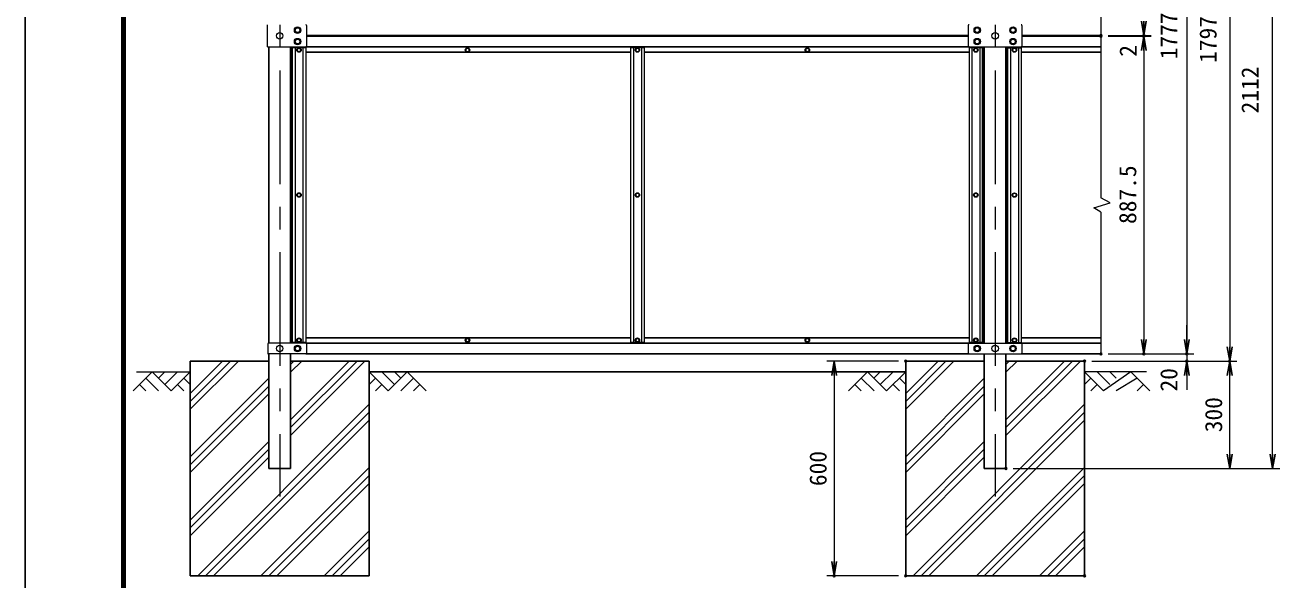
# Model space of a CAD drawing. Units: millimetres, scale not verified. Extents: x -4200 to 4200, y -2970 to 2970.
# Drawn here: x -4200 to -692, y -626 to 924 of the extents above; entities that cross this region are included whole.
import ezdxf
from ezdxf.enums import TextEntityAlignment as Align

# ---------------------------------------------------------------- set-up
doc = ezdxf.new("R2010")
doc.units = ezdxf.units.MM
doc.header["$LTSCALE"] = 10
doc.header["$PDMODE"] = 32
doc.header["$PDSIZE"] = 5
doc.linetypes.add('USER1', pattern=[50.8, 31.75, -6.35, 6.35, -6.35])
for name, color, linetype, lineweight in [('0-2_D-STR1', 1, 'Continuous', 25), ('0-3_D-STR4', 7, 'Continuous', 25), ('0-4_D-STR3', 3, 'Continuous', 13), ('0-5_D-BMK', 2, 'USER1', 13), ('0-6_D-DCR-HCH', 7, 'Continuous', 13), ('0-7_D-STR-DIM', 7, 'Continuous', 13), ('0-8_0', 7, 'Continuous', 25), ('0-C_D-BGD', 7, 'Continuous', 25), ('0-E_D-TTL', 2, 'Continuous', 25)]:
    doc.layers.add(name, color=color, linetype=linetype, lineweight=lineweight)
doc.layers.add('0-9_Defpoints', color=8, linetype='Continuous')
doc.styles.add('ＭＳ ゴシック', font='')
doc.styles.get('ＭＳ ゴシック').set_extended_font_data('MS Gothic')

# ---------------------------------------------------------------- blocks, each defined once
blk = doc.blocks.new('_Open')
at = {"layer": '0-8_0'}
blk.add_line((-10, 1.667), (0, 0), dxfattribs=at)
blk.add_lwpolyline([(-10, -1.667), (0, 0), (-10, 0)], dxfattribs=at)

msp = doc.modelspace()

# ---------------------------------------------------------------- linework, layer by layer
at = {"layer": '0-2_D-STR1'}
for p, q in [((-3413.44, 894.67), (-1563.44, 894.67)), ((-3413.44, 892.67), (-1563.44, 892.67)), ((-1413.44, 894.67), (-1192.62, 894.67)), ((-1413.44, 892.67), (-1192.62, 892.67)), ((-3518.69, 862.67), (-3518.69, 35.17)), ((-3458.19, 862.67), (-3458.19, 35.17)), ((-3453.44, 35.17), (-3453.44, 862.67)), ((-3415.44, 862.67), (-1561.44, 862.67)), ((-3415.44, 847.67), (-2507.44, 847.67)), ((-2469.44, 847.67), (-1561.44, 847.67)), ((-1523.44, 35.17), (-1523.44, 862.67)), ((-1518.69, 862.67), (-1518.69, 35.17)), ((-1458.19, 862.67), (-1458.19, 35.17)), ((-1453.44, 35.17), (-1453.44, 862.67)), ((-1415.44, 847.67), (-1192.62, 847.67)), ((-1415.43, 862.67), (-1192.62, 862.67)), ((-2507.44, 50.17), (-3415.44, 50.17)), ((-3415.44, 35.17), (-1561.44, 35.17)), ((-2469.44, 50.17), (-1561.44, 50.17)), ((-1415.44, 50.17), (-1192.62, 50.17)), ((-1415.44, 35.17), (-1192.62, 35.17)), ((-1415.44, 35.17), (-1192.62, 35.17)), ((-3518.69, 5.17), (-3518.69, -314.83)), ((-3458.19, 5.17), (-3458.19, -314.83)), ((-3415.43, 5.17), (-1561.44, 5.17)), ((-1518.69, 5.17), (-1518.69, -314.83)), ((-1458.19, 5.17), (-1458.19, -314.83)), ((-1415.43, 5.17), (-1192.62, 5.17)), ((-3518.69, -314.83), (-3458.19, -314.83)), ((-1518.69, -314.83), (-1458.19, -314.83))]:
    msp.add_line(p, q, dxfattribs=at)
at = {"layer": '0-3_D-STR4'}
for p, q in [((-3738.44, -14.83), (-3738.44, -614.83)), ((-3518.69, -14.83), (-3738.44, -14.83)), ((-3238.44, -14.83), (-3458.19, -14.83)), ((-3238.44, -14.83), (-3238.44, -614.83)), ((-1738.44, -14.83), (-1738.44, -614.83)), ((-1518.69, -14.83), (-1738.44, -14.83)), ((-1238.44, -14.83), (-1458.19, -14.83)), ((-1238.44, -14.83), (-1238.44, -614.83)), ((-3738.44, -614.83), (-3238.44, -614.83)), ((-1738.44, -614.83), (-1238.44, -614.83))]:
    msp.add_line(p, q, dxfattribs=at)
at = {"layer": '0-4_D-STR3'}
for p, q in [((-3522.39, 862.67), (-3522.39, 924.67)), ((-3413.44, 922.67), (-3413.44, 864.67)), ((-1563.44, 922.67), (-1563.44, 864.67)), ((-1413.44, 922.67), (-1413.44, 864.67)), ((-3522.39, 862.67), (-3415.44, 862.67)), ((-3415.44, 860.42), (-3453.44, 860.42)), ((-3445.44, 860.42), (-3445.44, 37.42)), ((-3423.44, 860.42), (-3423.44, 37.42)), ((-3415.44, 860.42), (-3415.44, 37.42)), ((-2469.44, 860.42), (-2507.44, 860.42)), ((-2507.44, 860.42), (-2507.44, 37.42)), ((-2499.44, 860.42), (-2499.44, 37.42)), ((-2477.44, 860.42), (-2477.44, 37.42)), ((-2469.44, 860.42), (-2469.44, 37.42)), ((-1561.44, 862.67), (-1415.44, 862.67)), ((-1523.44, 860.42), (-1561.44, 860.42)), ((-1561.44, 860.42), (-1561.44, 37.42)), ((-1553.44, 860.42), (-1553.44, 37.42)), ((-1531.44, 860.42), (-1531.44, 37.42)), ((-1523.44, 860.42), (-1523.44, 37.42)), ((-1453.44, 860.42), (-1415.44, 860.42)), ((-1453.44, 860.42), (-1453.44, 37.42)), ((-1445.44, 860.42), (-1445.44, 37.42)), ((-1423.44, 860.42), (-1423.44, 37.42)), ((-1415.44, 860.42), (-1415.44, 37.42)), ((-3415.44, 35.17), (-3519.77, 35.17)), ((-3415.44, 37.42), (-3453.44, 37.42)), ((-2469.44, 37.42), (-2507.44, 37.42)), ((-1523.44, 37.42), (-1561.44, 37.42)), ((-1561.44, 35.17), (-1415.44, 35.17)), ((-1453.44, 37.42), (-1415.44, 37.42)), ((-3521.77, 33.17), (-3521.77, 7.17)), ((-3415.44, 5.17), (-3519.77, 5.17)), ((-3413.44, 33.17), (-3413.44, 7.17)), ((-1563.44, 33.17), (-1563.44, 7.17)), ((-1561.44, 5.17), (-1415.44, 5.17)), ((-1413.44, 33.17), (-1413.44, 7.17))]:
    msp.add_line(p, q, dxfattribs=at)
for points in [[(-3445.94, 909.67), (-3442.2, 916.17), (-3434.68, 916.17), (-3430.94, 909.67), (-3434.68, 903.17), (-3442.2, 903.17)], [(-1530.94, 909.67), (-1534.68, 916.17), (-1542.2, 916.17), (-1545.94, 909.67), (-1542.2, 903.17), (-1534.68, 903.17)], [(-1430.94, 909.67), (-1434.68, 916.17), (-1442.2, 916.17), (-1445.94, 909.67), (-1442.2, 903.17), (-1434.68, 903.17)], [(-3445.94, 877.67), (-3442.2, 884.17), (-3434.68, 884.17), (-3430.94, 877.67), (-3434.68, 871.17), (-3442.2, 871.17)], [(-1530.94, 877.67), (-1534.68, 884.17), (-1542.2, 884.17), (-1545.94, 877.67), (-1542.2, 871.17), (-1534.68, 871.17)], [(-1430.94, 877.67), (-1434.68, 884.17), (-1442.2, 884.17), (-1445.94, 877.67), (-1442.2, 871.17), (-1434.68, 871.17)], [(-3428.67, 854.17), (-3431.55, 859.17), (-3437.33, 859.17), (-3440.22, 854.17), (-3437.33, 849.17), (-3431.55, 849.17)], [(-2957.67, 854.17), (-2960.55, 859.17), (-2966.33, 859.17), (-2969.22, 854.17), (-2966.33, 849.17), (-2960.55, 849.17)], [(-2482.67, 854.17), (-2485.55, 859.17), (-2491.33, 859.17), (-2494.22, 854.17), (-2491.33, 849.17), (-2485.55, 849.17)], [(-2007.67, 854.17), (-2010.55, 859.17), (-2016.33, 859.17), (-2019.22, 854.17), (-2016.33, 849.17), (-2010.55, 849.17)], [(-1536.67, 854.17), (-1539.55, 859.17), (-1545.33, 859.17), (-1548.22, 854.17), (-1545.33, 849.17), (-1539.55, 849.17)], [(-1440.22, 854.17), (-1437.33, 859.17), (-1431.55, 859.17), (-1428.67, 854.17), (-1431.55, 849.17), (-1437.33, 849.17)], [(-3428.67, 448.92), (-3431.55, 453.92), (-3437.33, 453.92), (-3440.22, 448.92), (-3437.33, 443.92), (-3431.55, 443.92)], [(-2482.67, 448.92), (-2485.55, 453.92), (-2491.33, 453.92), (-2494.22, 448.92), (-2491.33, 443.92), (-2485.55, 443.92)], [(-1536.67, 448.92), (-1539.55, 453.92), (-1545.33, 453.92), (-1548.22, 448.92), (-1545.33, 443.92), (-1539.55, 443.92)], [(-1440.22, 448.92), (-1437.33, 453.92), (-1431.55, 453.92), (-1428.67, 448.92), (-1431.55, 443.92), (-1437.33, 443.92)], [(-3428.67, 43.67), (-3431.55, 48.67), (-3437.33, 48.67), (-3440.22, 43.67), (-3437.33, 38.67), (-3431.55, 38.67)], [(-2957.67, 43.67), (-2960.55, 48.67), (-2966.33, 48.67), (-2969.22, 43.67), (-2966.33, 38.67), (-2960.55, 38.67)], [(-2482.67, 43.67), (-2485.55, 48.67), (-2491.33, 48.67), (-2494.22, 43.67), (-2491.33, 38.67), (-2485.55, 38.67)], [(-2007.67, 43.67), (-2010.55, 48.67), (-2016.33, 48.67), (-2019.22, 43.67), (-2016.33, 38.67), (-2010.55, 38.67)], [(-1536.67, 43.67), (-1539.55, 48.67), (-1545.33, 48.67), (-1548.22, 43.67), (-1545.33, 38.67), (-1539.55, 38.67)], [(-1440.22, 43.67), (-1437.33, 48.67), (-1431.55, 48.67), (-1428.67, 43.67), (-1431.55, 38.67), (-1437.33, 38.67)], [(-3430.94, 20.17), (-3434.68, 26.67), (-3442.2, 26.67), (-3445.94, 20.17), (-3442.2, 13.67), (-3434.68, 13.67)], [(-1530.94, 20.17), (-1534.68, 26.67), (-1542.2, 26.67), (-1545.94, 20.17), (-1542.2, 13.67), (-1534.68, 13.67)], [(-1430.94, 20.17), (-1434.68, 26.67), (-1442.2, 26.67), (-1445.94, 20.17), (-1442.2, 13.67), (-1434.68, 13.67)]]:
    msp.add_lwpolyline(points, close=True, dxfattribs=at)
for centre, radius in [((-3438.44, 909.67), 9), ((-3438.44, 909.67), 6.5), ((-1538.44, 909.67), 9), ((-1538.44, 909.67), 6.5), ((-1438.44, 909.67), 9), ((-1438.44, 909.67), 6.5), ((-3488.44, 893.67), 9), ((-3438.44, 877.67), 9), ((-3438.44, 877.67), 6.5), ((-1538.44, 877.67), 9), ((-1538.44, 877.67), 6.5), ((-1488.44, 893.67), 9), ((-1438.44, 877.67), 9), ((-1438.44, 877.67), 6.5), ((-3434.44, 854.17), 6.25), ((-3434.44, 854.17), 5), ((-2963.44, 854.17), 6.25), ((-2963.44, 854.17), 5), ((-2488.44, 854.17), 6.25), ((-2488.44, 854.17), 5), ((-2013.44, 854.17), 6.25), ((-2013.44, 854.17), 5), ((-1542.44, 854.17), 6.25), ((-1542.44, 854.17), 5), ((-1434.44, 854.17), 6.25), ((-1434.44, 854.17), 5), ((-3434.44, 448.92), 6.25), ((-3434.44, 448.92), 5), ((-2488.44, 448.92), 6.25), ((-2488.44, 448.92), 5), ((-1542.44, 448.92), 6.25), ((-1542.44, 448.92), 5), ((-1434.44, 448.92), 6.25), ((-1434.44, 448.92), 5), ((-3434.44, 43.67), 6.25), ((-3434.44, 43.67), 5), ((-2963.44, 43.67), 6.25), ((-2963.44, 43.67), 5), ((-2488.44, 43.67), 6.25), ((-2488.44, 43.67), 5), ((-2013.44, 43.67), 6.25), ((-2013.44, 43.67), 5), ((-1542.44, 43.67), 6.25), ((-1542.44, 43.67), 5), ((-1434.44, 43.67), 6.25), ((-1434.44, 43.67), 5), ((-3488.44, 20.17), 9), ((-3438.44, 20.17), 9), ((-3438.44, 20.17), 6.5), ((-1538.44, 20.17), 9), ((-1538.44, 20.17), 6.5), ((-1488.44, 20.17), 9), ((-1438.44, 20.17), 9), ((-1438.44, 20.17), 6.5)]:
    msp.add_circle(centre, radius, dxfattribs=at)
for centre, start, end in [((-3415.44, 922.67), 0, 90), ((-1561.44, 922.67), 90, 180), ((-1415.44, 922.67), 0, 90), ((-3415.44, 864.67), 270, 0), ((-1561.44, 864.67), 180, 270), ((-1415.44, 864.67), 270, 0), ((-3519.77, 33.17), 90, 180), ((-3415.44, 33.17), 0, 90), ((-1561.44, 33.17), 90, 180), ((-1415.44, 33.17), 0, 90), ((-3519.77, 7.17), 180, 270), ((-3415.44, 7.17), 270, 0), ((-1561.44, 7.17), 180, 270), ((-1415.44, 7.17), 270, 0)]:
    msp.add_arc(centre, 2, start, end, dxfattribs=at)
at = {"layer": '0-5_D-BMK'}
for p, q in [((-3488.44, 1813.29), (-3488.44, -393.01)), ((-1488.44, 1813.29), (-1488.44, -393.01))]:
    msp.add_line(p, q, dxfattribs=at)
at = {"layer": '0-6_D-DCR-HCH'}
for p, q in [((-3738.44, -149.54), (-3603.74, -14.83)), ((-3738.44, -127.44), (-3625.84, -14.83)), ((-3738.44, -105.34), (-3647.93, -14.83)), ((-3458.19, -46.06), (-3426.96, -14.83)), ((-3458.19, -222.84), (-3250.19, -14.83)), ((-3458.19, -23.97), (-3449.06, -14.83)), ((-3458.19, -200.74), (-3272.28, -14.83)), ((-3458.19, -178.65), (-3294.38, -14.83)), ((-1738.44, -149.54), (-1603.74, -14.83)), ((-1738.44, -127.44), (-1625.84, -14.83)), ((-1738.44, -105.34), (-1647.93, -14.83)), ((-1458.19, -46.06), (-1426.96, -14.83)), ((-1458.19, -222.84), (-1250.19, -14.83)), ((-1458.19, -23.97), (-1449.06, -14.83)), ((-1458.19, -200.74), (-1272.28, -14.83)), ((-1458.19, -178.65), (-1294.38, -14.83)), ((-3844.87, -44.83), (-3898.08, -98.05)), ((-3888.44, -44.83), (-3738.44, -44.83)), ((-3862.6, -62.57), (-3826.97, -98.05)), ((-3844.87, -44.83), (-3791.65, -98.05)), ((-3827.22, -62.66), (-3809.39, -44.83)), ((-3809.39, -80.31), (-3773.92, -44.83)), ((-3791.65, -98.05), (-3738.44, -44.83)), ((-3756.18, -62.57), (-3738.44, -80.23)), ((-3738.44, -282.12), (-3518.69, -62.37)), ((-3185.23, -98.05), (-3238.44, -44.83)), ((-3220.7, -62.57), (-3238.44, -80.23)), ((-3167.49, -80.31), (-3202.97, -44.83)), ((-3132.02, -44.83), (-3185.23, -98.05)), ((-3149.66, -62.66), (-3167.49, -44.83)), ((-3114.28, -62.57), (-3149.92, -98.05)), ((-3132.02, -44.83), (-3078.81, -98.05)), ((-1844.87, -44.83), (-1898.08, -98.05)), ((-1862.6, -62.57), (-1826.97, -98.05)), ((-1844.87, -44.83), (-1791.65, -98.05)), ((-1827.22, -62.66), (-1809.39, -44.83)), ((-1809.39, -80.31), (-1773.92, -44.83)), ((-1791.65, -98.05), (-1738.44, -44.83)), ((-1756.18, -62.57), (-1738.44, -80.23)), ((-1738.44, -282.12), (-1518.69, -62.37)), ((-1065.62, -44.83), (-1238.44, -44.83)), ((-1185.23, -98.05), (-1238.44, -44.83)), ((-1220.7, -62.57), (-1238.44, -80.23)), ((-1167.49, -80.31), (-1202.97, -44.83)), ((-1109.19, -44.83), (-1185.23, -98.05)), ((-1149.66, -62.66), (-1167.49, -44.83)), ((-1091.46, -62.57), (-1149.92, -98.05)), ((-1109.19, -44.83), (-1055.98, -98.05)), ((-3880.34, -80.31), (-3862.52, -98.05)), ((-3773.92, -80.31), (-3756.1, -98.05)), ((-3738.44, -304.22), (-3518.69, -84.47)), ((-3202.97, -80.31), (-3220.79, -98.05)), ((-3096.54, -80.31), (-3114.36, -98.05)), ((-1880.34, -80.31), (-1862.52, -98.05)), ((-1773.92, -80.31), (-1756.1, -98.05)), ((-1738.44, -304.22), (-1518.69, -84.47)), ((-1202.97, -80.31), (-1220.79, -98.05)), ((-1073.72, -80.31), (-1091.54, -98.05)), ((-3738.44, -326.31), (-3518.69, -106.56)), ((-3717.6, -614.83), (-3238.44, -135.67)), ((-1738.44, -326.31), (-1518.69, -106.56)), ((-1717.6, -614.83), (-1238.44, -135.67)), ((-3695.51, -614.83), (-3238.44, -157.77)), ((-1695.51, -614.83), (-1238.44, -157.77)), ((-3673.41, -614.83), (-3238.44, -179.87)), ((-1673.41, -614.83), (-1238.44, -179.87)), ((-3738.44, -458.9), (-3518.69, -239.15)), ((-1738.44, -458.9), (-1518.69, -239.15)), ((-3738.44, -480.99), (-3518.69, -261.24)), ((-1738.44, -480.99), (-1518.69, -261.24)), ((-3738.44, -503.09), (-3518.69, -283.34)), ((-3540.83, -614.83), (-3238.44, -312.45)), ((-1738.44, -503.09), (-1518.69, -283.34)), ((-1540.83, -614.83), (-1238.44, -312.45)), ((-3518.73, -614.83), (-3238.44, -334.55)), ((-1518.73, -614.83), (-1238.44, -334.55)), ((-3496.63, -614.83), (-3238.44, -356.64)), ((-1496.63, -614.83), (-1238.44, -356.64)), ((-3364.05, -614.83), (-3238.44, -489.23)), ((-1364.05, -614.83), (-1238.44, -489.23)), ((-3341.95, -614.83), (-3238.44, -511.32)), ((-1341.95, -614.83), (-1238.44, -511.32)), ((-3319.86, -614.83), (-3238.44, -533.42)), ((-1319.86, -614.83), (-1238.44, -533.42))]:
    msp.add_line(p, q, dxfattribs=at)
at = {"layer": '0-7_D-STR-DIM'}
for p, q in [((-712.62, -274.83), (-712.62, 1757.17)), ((-952.62, 1742.17), (-952.62, 45.17)), ((-832.62, 1742.17), (-832.62, 25.17)), ((-1192.62, 1288.7), (-1192.62, 449.18)), ((-1192.62, 900.17), (-1192.62, 441.16)), ((-1172.62, 894.67), (-1052.62, 894.67)), ((-1172.62, 894.67), (-1052.62, 894.67)), ((-1172.62, 892.67), (-1052.7, 892.67)), ((-1172.62, 892.67), (-1052.62, 892.67)), ((-1072.62, 894.67), (-1072.62, 892.67)), ((-1072.7, 852.67), (-1072.7, 45.17)), ((-1072.62, 852.67), (-1072.62, 812.67)), ((-1192.62, 401.2), (-1192.62, 5.17)), ((-952.62, 45.17), (-952.62, 85.17)), ((-1172.62, 5.17), (-932.62, 5.17)), ((-1172.62, 5.17), (-1052.7, 5.17)), ((-1172.62, 5.17), (-932.62, 5.17)), ((-952.62, 5.17), (-952.62, -14.83)), ((-1758.44, -14.83), (-1958.44, -14.83)), ((-1218.44, -14.83), (-812.62, -14.83)), ((-1218.44, -14.83), (-932.62, -14.83)), ((-1218.44, -14.83), (-812.62, -14.83)), ((-1938.44, -54.83), (-1938.44, -574.83)), ((-952.62, -54.83), (-952.62, -94.83)), ((-832.62, -274.83), (-832.62, -54.83)), ((-1438.19, -314.83), (-812.62, -314.83)), ((-1438.19, -314.83), (-692.62, -314.83)), ((-1758.44, -614.83), (-1958.44, -614.83))]:
    msp.add_line(p, q, dxfattribs=at)
msp.add_lwpolyline([(-1192.62, 401.2), (-1212.66, 412.79), (-1166.94, 427.52), (-1192.62, 441.16)], dxfattribs=at)
at = {"layer": '0-9_Defpoints'}
for p in [(-1192.62, 894.67), (-1192.62, 892.67), (-1072.62, 894.67), (-1072.62, 892.67), (-1192.62, 5.17), (-1072.7, 5.17), (-952.62, 5.17), (-1738.44, -14.83), (-1238.44, -14.83), (-1238.44, -14.83), (-952.62, -14.83), (-832.62, -14.83), (-832.62, -14.83), (-1458.19, -314.83), (-1938.44, -614.83), (-1738.44, -614.83), (-1738.44, -614.83), (-1238.44, -614.83)]:
    msp.add_point(p, dxfattribs=at)
at = {"layer": '0-C_D-BGD'}
msp.add_line((-3238.44, -44.83), (-1738.44, -44.83), dxfattribs=at)
at = {"layer": '0-E_D-TTL'}
for points in [[(-4200.19, 2970.1), (4199.81, 2970.1), (4199.81, -2969.9), (-4200.19, -2969.9)], [(-3930.19, 2750.1), (3929.81, 2750.1), (3929.81, -2749.9), (-3930.19, -2749.9)], [(-3927.69, 2747.6), (3927.31, 2747.6), (3927.31, -2747.4), (-3927.69, -2747.4)], [(-3925.19, 2745.1), (3924.81, 2745.1), (3924.81, -2744.9), (-3925.19, -2744.9)], [(-3922.69, 2742.6), (3922.31, 2742.6), (3922.31, -2742.4), (-3922.69, -2742.4)], [(-3920.19, 2740.1), (3919.81, 2740.1), (3919.81, -2739.9), (-3920.19, -2739.9)]]:
    msp.add_lwpolyline(points, close=True, dxfattribs=at)

# ---------------------------------------------------------------- block references
at = {"layer": '0-7_D-STR-DIM', "xscale": 4, "yscale": 4}
for p, rotation in [((-1072.62, 894.67), 270), ((-1072.62, 894.67), 270), ((-1072.7, 892.67), 90), ((-1072.62, 892.67), 90), ((-1072.7, 5.17), 270), ((-952.62, 5.17), 270), ((-952.62, 5.17), 270), ((-832.62, -14.83), 270), ((-1938.44, -14.83), 90), ((-952.62, -14.83), 90), ((-832.62, -14.83), 90), ((-832.62, -314.83), 270), ((-712.62, -314.83), 270), ((-1938.44, -614.83), 270)]:
    msp.add_blockref('_Open', p, dxfattribs=dict(at, rotation=rotation))

# ---------------------------------------------------------------- texts
at = {"layer": '0-7_D-STR-DIM', "style": 'ＭＳ ゴシック'}
for s, p in [('1777', (-964.4, 828.17)), ('1797', (-854.93, 818.17)), ('2', (-1078.35, 835.4)), ('2112', (-737.51, 676.94)), ('887.5', (-1079.45, 368.19)), ('20', (-964.4, -99.88)), ('300', (-839.37, -213.71)), ('600', (-1945.19, -364.08))]:
    msp.add_text(s, height=48.09, rotation=90, dxfattribs=at).set_placement(p, align=Align.BOTTOM_LEFT)

doc.saveas('drawing.dxf')
